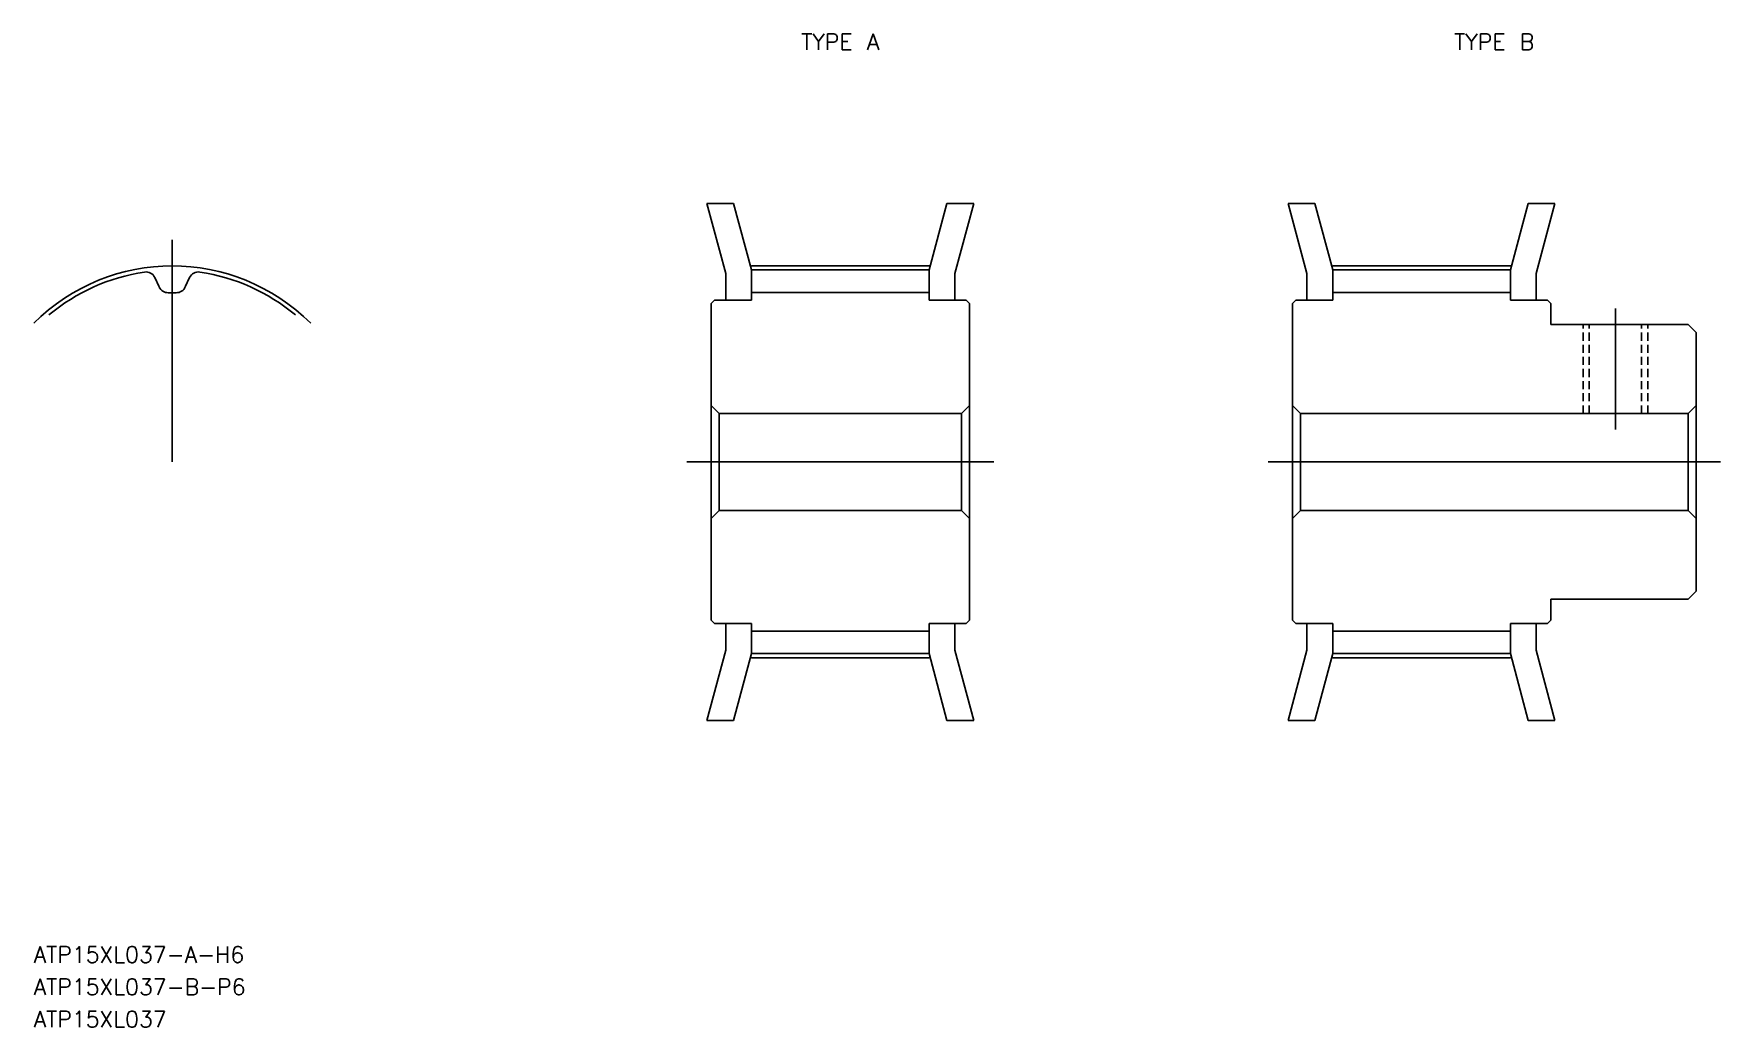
# Model space of a CAD drawing. Extents: x 50 to 155, y 58 to 119.
import ezdxf
from ezdxf.enums import TextEntityAlignment as Align

# ---------------------------------------------------------------- set-up
doc = ezdxf.new("R2010")
doc.units = 0
doc.linetypes.add('CENTER', pattern=[50.8, 31.75, -6.35, 6.35, -6.35])
doc.linetypes.add('DASHED', pattern=[0.75, 0.5, -0.25])
doc.layers.get('0').update_dxf_attribs({"linetype": 'CONTINUOUS'})
doc.layers.add('CENTER', color=1, linetype='CENTER')
doc.styles.add('MISUMI', font='txt.shx')

msp = doc.modelspace()

# ---------------------------------------------------------------- linework, layer by layer
at = {"color": 7, "linetype": 'CONTINUOUS'}
for p, q in [((93.12, 104.24), (91.95, 108.57)), ((91.95, 108.57), (93.61, 108.57)), ((94.72, 104.45), (93.61, 108.57)), ((105.72, 104.45), (106.82, 108.57)), ((108.48, 108.57), (106.82, 108.57)), ((107.32, 104.24), (108.48, 108.57)), ((129.12, 104.24), (127.95, 108.57)), ((127.95, 108.57), (129.61, 108.57)), ((130.72, 104.45), (129.61, 108.57)), ((141.72, 104.45), (142.82, 108.57)), ((144.48, 108.57), (142.82, 108.57)), ((143.32, 104.24), (144.48, 108.57)), ((58.04, 103.4), (57.77, 103.98)), ((59.65, 103.4), (59.92, 103.98)), ((93.12, 102.57), (93.12, 104.24)), ((94.72, 104.45), (105.72, 104.45)), ((94.72, 102.57), (94.72, 104.45)), ((105.72, 102.57), (105.72, 104.45)), ((107.32, 102.57), (107.32, 104.24)), ((129.12, 102.57), (129.12, 104.24)), ((130.72, 104.45), (141.72, 104.45)), ((130.72, 102.57), (130.72, 104.45)), ((141.72, 102.57), (141.72, 104.45)), ((143.32, 102.57), (143.32, 104.24)), ((92.22, 102.37), (92.42, 102.57)), ((92.22, 82.77), (92.22, 102.37)), ((92.42, 102.57), (94.72, 102.57)), ((94.72, 103.05), (105.72, 103.05)), ((108.02, 102.57), (105.72, 102.57)), ((108.22, 102.37), (108.02, 102.57)), ((108.22, 82.77), (108.22, 102.37)), ((128.22, 102.37), (128.42, 102.57)), ((128.22, 82.77), (128.22, 102.37)), ((128.42, 102.57), (130.72, 102.57)), ((130.72, 103.05), (141.72, 103.05)), ((141.72, 102.57), (144.02, 102.57)), ((144.02, 102.57), (144.22, 102.37)), ((144.22, 101.07), (144.22, 102.37)), ((144.22, 101.07), (152.72, 101.07)), ((153.22, 100.57), (152.72, 101.07)), ((153.22, 84.57), (153.22, 100.57)), ((92.22, 96.07), (92.72, 95.57)), ((92.72, 95.57), (107.72, 95.57)), ((92.72, 95.57), (92.72, 89.57)), ((108.22, 96.07), (107.72, 95.57)), ((107.72, 95.57), (107.72, 89.57)), ((128.22, 96.07), (128.72, 95.57)), ((128.72, 95.57), (152.72, 95.57)), ((128.72, 95.57), (128.72, 89.57)), ((152.72, 95.57), (153.22, 96.07)), ((152.72, 95.57), (152.72, 89.57)), ((92.22, 89.07), (92.72, 89.57)), ((92.72, 89.57), (107.72, 89.57)), ((108.22, 89.07), (107.72, 89.57)), ((128.22, 89.07), (128.72, 89.57)), ((128.72, 89.57), (152.72, 89.57)), ((152.72, 89.57), (153.22, 89.07)), ((144.22, 84.07), (152.72, 84.07)), ((144.22, 82.77), (144.22, 84.07)), ((152.72, 84.07), (153.22, 84.57)), ((92.22, 82.77), (92.42, 82.57)), ((92.42, 82.57), (94.72, 82.57)), ((93.12, 82.57), (93.12, 80.91)), ((94.72, 82.57), (94.72, 80.7)), ((105.72, 82.57), (105.72, 80.7)), ((108.02, 82.57), (105.72, 82.57)), ((107.32, 82.57), (107.32, 80.91)), ((108.22, 82.77), (108.02, 82.57)), ((128.22, 82.77), (128.42, 82.57)), ((128.42, 82.57), (130.72, 82.57)), ((129.12, 82.57), (129.12, 80.91)), ((130.72, 82.57), (130.72, 80.7)), ((141.72, 82.57), (141.72, 80.7)), ((141.72, 82.57), (144.02, 82.57)), ((143.32, 82.57), (143.32, 80.91)), ((144.22, 82.77), (144.02, 82.57)), ((94.72, 82.1), (105.72, 82.1)), ((130.72, 82.1), (141.72, 82.1)), ((93.12, 80.91), (91.95, 76.57)), ((94.72, 80.7), (93.61, 76.57)), ((94.72, 80.7), (105.72, 80.7)), ((105.72, 80.7), (106.82, 76.57)), ((107.32, 80.91), (108.48, 76.57)), ((129.12, 80.91), (127.95, 76.57)), ((130.72, 80.7), (129.61, 76.57)), ((130.72, 80.7), (141.72, 80.7)), ((141.72, 80.7), (142.82, 76.57)), ((143.32, 80.91), (144.48, 76.57)), ((91.95, 76.57), (93.61, 76.57)), ((108.48, 76.57), (106.82, 76.57)), ((127.95, 76.57), (129.61, 76.57)), ((144.48, 76.57), (142.82, 76.57))]:
    msp.add_line(p, q, dxfattribs=at)
at = {"color": 3, "linetype": 'DASHED'}
for p, q in [((146.22, 95.57), (146.22, 101.07)), ((146.6, 95.57), (146.6, 101.07)), ((149.84, 95.57), (149.84, 101.07)), ((150.22, 95.57), (150.22, 101.07))]:
    msp.add_line(p, q, dxfattribs=at)
at = {"color": 7, "linetype": 'CONTINUOUS'}
for centre, radius, start, end in [((58.84, 92.57), 11.87, 98.3204, 130), ((57.21, 103.72), 0.61, 25, 98.3204), ((60.47, 103.72), 0.61, 81.6796, 155), ((58.84, 92.57), 11.87, 50, 81.6796), ((58.59, 103.65), 0.61, 205, 271.313), ((58.84, 92.57), 10.47, 88.687, 91.313), ((59.1, 103.65), 0.61, 268.687, 335)]:
    msp.add_arc(centre, radius, start, end, dxfattribs=at)
at = {"layer": 'CENTER', "color": 1, "linetype": 'CENTER'}
for p, q in [((58.84, 92.57), (58.84, 106.31)), ((94.72, 104.7), (105.72, 104.7)), ((130.72, 104.7), (141.72, 104.7)), ((148.22, 94.57), (148.22, 102.07)), ((90.72, 92.57), (109.72, 92.57)), ((126.72, 92.57), (154.72, 92.57)), ((94.72, 80.44), (105.72, 80.44)), ((130.72, 80.44), (141.72, 80.44))]:
    msp.add_line(p, q, dxfattribs=at)
msp.add_arc((58.84, 92.57), 12.13, 45, 135, dxfattribs=at)

# ---------------------------------------------------------------- texts
at = {"color": 7, "linetype": 'CONTINUOUS', "style": 'MISUMI'}
for s, p in [('TYPE A', (100.22, 118.57)), ('TYPE B', (140.72, 118.57))]:
    msp.add_text(s, height=1, dxfattribs=at).set_placement(p, align=Align.MIDDLE_CENTER)
for s, p in [('ATP15XL037-A-H6', (50.27, 61.57)), ('ATP15XL037-B-P6', (50.27, 59.57)), ('ATP15XL037', (50.27, 57.57))]:
    msp.add_text(s, height=1, dxfattribs=at).set_placement(p)

doc.saveas('drawing.dxf')
